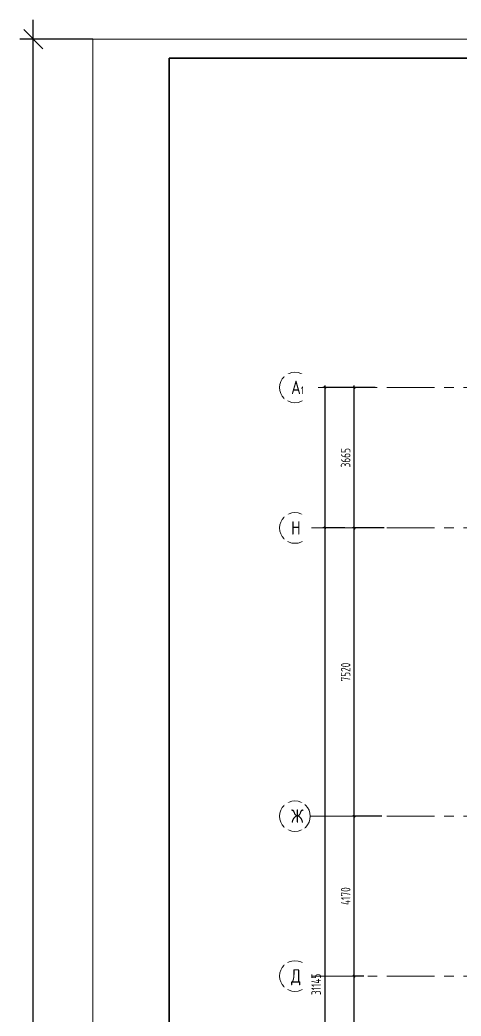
# Model space of a CAD drawing. Header units: millimetres. Extents: x -185251 to 7892985, y -102157 to 319855.
# Drawn here: x -180707 to -169179, y 293864 to 319855 of the extents above; entities that cross this region are included whole.
import ezdxf

# ---------------------------------------------------------------- set-up
doc = ezdxf.new("R2010")
doc.units = ezdxf.units.MM
doc.header["$LTSCALE"] = 10
doc.linetypes.add('CENTER', pattern=[2, 1.25, -0.25, 0.25, -0.25])
for name, color, linetype, lineweight in [('013', 7, 'Continuous', 13), ('АР_Оси', 142, 'Continuous', 9), ('АР_Оси размеры', 142, 'Continuous', 9)]:
    doc.layers.add(name, color=color, linetype=linetype, lineweight=lineweight)
doc.layers.get('0').off()
doc.layers.get('0').freeze()
doc.styles.add('GOST', font='isocpeur.TTF')
doc.styles.add('БДА100', font='romand.shx', dxfattribs={"width": 0.7})
doc.styles.add('ГОСТ 2.304', font='isocpeur.TTF', dxfattribs={"width": 0.7})
doc.dimstyles.new('БДА1', dxfattribs={"dimtxt": 2, "dimasz": 1, "dimexe": 0.7, "dimexo": 0, "dimgap": 0.8, "dimtad": 1, "dimdec": 0, "dimrnd": 1, "dimzin": 0, "dimdsep": 46, "dimtxsty": 'БДА100', "dimblk": 'OBLIQUE', "dimcen": 2, "dimdle": 1, "dimadec": 0, "dimazin": 0, "dimtfac": 1, "dimtdec": 0, "dimtmove": 1, "dimatfit": 3, "dimldrblk": 'NONE', "dimfxl": 0.7, "dimtolj": 1, "dimtzin": 0, "dimlwd": -1, "dimlwe": -1, "dimarcsym": 0})
doc.dimstyles.new('СПДС', dxfattribs={"dimscale": 100, "dimtxt": 2.5, "dimasz": 0.5, "dimexe": 0.5, "dimexo": 1, "dimgap": 1, "dimtad": 1, "dimdec": 0, "dimrnd": 5, "dimtxsty": 'ГОСТ 2.304', "dimblk": 'OBLIQUE', "dimcen": 2.5, "dimdle": 0.5, "dimadec": 0, "dimazin": 2, "dimtfac": 0.75, "dimtdec": 0, "dimtmove": 1, "dimatfit": 3, "dimfxl": 1, "dimtolj": 1, "dimarcsym": 1})

# ---------------------------------------------------------------- blocks, each defined once
blk = doc.blocks.new('_Oblique')
at = {"color": 0, "linetype": 'ByBlock', "lineweight": -2}
blk.add_line((-0.5, -0.5), (0.5, 0.5), dxfattribs=at)
blk = doc.blocks.new('*D495')
at = {"layer": 'Defpoints', "color": 0, "ltscale": 100, "transparency": 16777216}
for p in [(-171971, 294909), (-171621, 294909), (-171223, 290659)]:
    blk.add_point(p, dxfattribs=at)
at = {"layer": 'АР_Оси размеры', "color": 0, "lineweight": -2, "ltscale": 100, "transparency": 16777216}
for p, q in [((-171721, 294909), (-172021, 294909)), ((-171971, 290609), (-171971, 294959)), ((-171323, 290659), (-172021, 290659))]:
    blk.add_line(p, q, dxfattribs=at)
at = {"layer": 'АР_Оси размеры', "color": 0, "lineweight": -2, "ltscale": 100, "transparency": 16777216, "xscale": 50, "yscale": 50, "zscale": 50}
for p, rotation in [((-171971, 294909), 90), ((-171971, 290659), 270)]:
    blk.add_blockref('_Oblique', p, dxfattribs=dict(at, rotation=rotation))
at = {"layer": 'АР_Оси размеры', "color": 0, "ltscale": 100, "transparency": 16777216, "insert": (-172196, 292784), "char_height": 250, "attachment_point": 5, "rotation": 90, "style": 'ГОСТ 2.304'}
blk.add_mtext('\\A1;4250', dxfattribs=at)
blk = doc.blocks.new('*D496')
at = {"layer": 'Defpoints', "color": 0, "ltscale": 100, "transparency": 16777216}
for p in [(-171971, 299079), (-171154, 299079), (-171621, 294909)]:
    blk.add_point(p, dxfattribs=at)
at = {"layer": 'АР_Оси размеры', "color": 0, "lineweight": -2, "ltscale": 100, "transparency": 16777216}
for p, q in [((-171254, 299079), (-172021, 299079)), ((-171971, 294859), (-171971, 299129)), ((-171721, 294909), (-172021, 294909))]:
    blk.add_line(p, q, dxfattribs=at)
at = {"layer": 'АР_Оси размеры', "color": 0, "lineweight": -2, "ltscale": 100, "transparency": 16777216, "xscale": 50, "yscale": 50, "zscale": 50}
for p, rotation in [((-171971, 299079), 90), ((-171971, 294909), 270)]:
    blk.add_blockref('_Oblique', p, dxfattribs=dict(at, rotation=rotation))
at = {"layer": 'АР_Оси размеры', "color": 0, "ltscale": 100, "transparency": 16777216, "insert": (-172196, 296994), "char_height": 250, "attachment_point": 5, "rotation": 90, "style": 'ГОСТ 2.304'}
blk.add_mtext('\\A1;4170', dxfattribs=at)
blk = doc.blocks.new('*D497')
at = {"layer": 'Defpoints', "color": 0, "ltscale": 100, "transparency": 16777216}
for p in [(-171971, 306599), (-171093, 306599), (-171154, 299079)]:
    blk.add_point(p, dxfattribs=at)
at = {"layer": 'АР_Оси размеры', "color": 0, "lineweight": -2, "ltscale": 100, "transparency": 16777216}
for p, q in [((-171193, 306599), (-172021, 306599)), ((-171971, 299029), (-171971, 306649)), ((-171254, 299079), (-172021, 299079))]:
    blk.add_line(p, q, dxfattribs=at)
at = {"layer": 'АР_Оси размеры', "color": 0, "lineweight": -2, "ltscale": 100, "transparency": 16777216, "xscale": 50, "yscale": 50, "zscale": 50}
for p, rotation in [((-171971, 306599), 90), ((-171971, 299079), 270)]:
    blk.add_blockref('_Oblique', p, dxfattribs=dict(at, rotation=rotation))
at = {"layer": 'АР_Оси размеры', "color": 0, "ltscale": 100, "transparency": 16777216, "insert": (-172196, 302839), "char_height": 250, "attachment_point": 5, "rotation": 90, "style": 'ГОСТ 2.304'}
blk.add_mtext('\\A1;7520', dxfattribs=at)
blk = doc.blocks.new('*D498')
at = {"layer": 'Defpoints', "color": 0, "ltscale": 100, "transparency": 16777216}
for p in [(-171971, 310264), (-171322, 310264), (-171093, 306599)]:
    blk.add_point(p, dxfattribs=at)
at = {"layer": 'АР_Оси размеры', "color": 0, "lineweight": -2, "ltscale": 100, "transparency": 16777216}
for p, q in [((-171422, 310264), (-172021, 310264)), ((-171971, 306549), (-171971, 310314)), ((-171193, 306599), (-172021, 306599))]:
    blk.add_line(p, q, dxfattribs=at)
at = {"layer": 'АР_Оси размеры', "color": 0, "lineweight": -2, "ltscale": 100, "transparency": 16777216, "xscale": 50, "yscale": 50, "zscale": 50}
for p, rotation in [((-171971, 310264), 90), ((-171971, 306599), 270)]:
    blk.add_blockref('_Oblique', p, dxfattribs=dict(at, rotation=rotation))
at = {"layer": 'АР_Оси размеры', "color": 0, "ltscale": 100, "transparency": 16777216, "insert": (-172196, 308432), "char_height": 250, "attachment_point": 5, "rotation": 90, "style": 'ГОСТ 2.304'}
blk.add_mtext('\\A1;3665', dxfattribs=at)
blk = doc.blocks.new('*D512')
at = {"layer": 'Defpoints', "color": 0, "ltscale": 100, "transparency": 16777216}
for p in [(-172121, 306599), (-172742, 279119), (-172483, 279119)]:
    blk.add_point(p, dxfattribs=at)
at = {"layer": 'АР_Оси размеры', "color": 0, "lineweight": -2, "ltscale": 100, "transparency": 16777216}
for p, q in [((-172221, 306599), (-172792, 306599)), ((-172742, 306649), (-172742, 279069)), ((-172583, 279119), (-172792, 279119))]:
    blk.add_line(p, q, dxfattribs=at)
at = {"layer": 'АР_Оси размеры', "color": 0, "lineweight": -2, "ltscale": 100, "transparency": 16777216, "xscale": 50, "yscale": 50, "zscale": 50}
for p, rotation in [((-172742, 306599), 90), ((-172742, 279119), 270)]:
    blk.add_blockref('_Oblique', p, dxfattribs=dict(at, rotation=rotation))
at = {"layer": 'АР_Оси размеры', "color": 0, "ltscale": 100, "transparency": 16777216, "insert": (-172967, 292859), "char_height": 250, "attachment_point": 5, "rotation": 90, "style": 'ГОСТ 2.304'}
blk.add_mtext('\\A1;27480', dxfattribs=at)
blk = doc.blocks.new('*D643')
at = {"layer": 'Defpoints', "color": 0, "ltscale": 100, "transparency": 16777216}
for p in [(-171971, 294909), (-171621, 294909), (-171223, 290659)]:
    blk.add_point(p, dxfattribs=at)
at = {"layer": 'АР_Оси размеры', "color": 0, "lineweight": -2, "ltscale": 100, "transparency": 16777216}
for p, q in [((-171721, 294909), (-172021, 294909)), ((-171971, 290609), (-171971, 294959)), ((-171323, 290659), (-172021, 290659))]:
    blk.add_line(p, q, dxfattribs=at)
at = {"layer": 'АР_Оси размеры', "color": 0, "lineweight": -2, "ltscale": 100, "transparency": 16777216, "xscale": 50, "yscale": 50, "zscale": 50}
for p, rotation in [((-171971, 294909), 90), ((-171971, 290659), 270)]:
    blk.add_blockref('_Oblique', p, dxfattribs=dict(at, rotation=rotation))
at = {"layer": 'АР_Оси размеры', "color": 0, "ltscale": 100, "transparency": 16777216, "insert": (-172196, 292784), "char_height": 250, "attachment_point": 5, "rotation": 90, "style": 'ГОСТ 2.304'}
blk.add_mtext('\\A1;4250', dxfattribs=at)
blk = doc.blocks.new('*D644')
at = {"layer": 'Defpoints', "color": 0, "ltscale": 100, "transparency": 16777216}
for p in [(-171971, 299079), (-171154, 299079), (-171621, 294909)]:
    blk.add_point(p, dxfattribs=at)
at = {"layer": 'АР_Оси размеры', "color": 0, "lineweight": -2, "ltscale": 100, "transparency": 16777216}
for p, q in [((-171254, 299079), (-172021, 299079)), ((-171971, 294859), (-171971, 299129)), ((-171721, 294909), (-172021, 294909))]:
    blk.add_line(p, q, dxfattribs=at)
at = {"layer": 'АР_Оси размеры', "color": 0, "lineweight": -2, "ltscale": 100, "transparency": 16777216, "xscale": 50, "yscale": 50, "zscale": 50}
for p, rotation in [((-171971, 299079), 90), ((-171971, 294909), 270)]:
    blk.add_blockref('_Oblique', p, dxfattribs=dict(at, rotation=rotation))
at = {"layer": 'АР_Оси размеры', "color": 0, "ltscale": 100, "transparency": 16777216, "insert": (-172196, 296994), "char_height": 250, "attachment_point": 5, "rotation": 90, "style": 'ГОСТ 2.304'}
blk.add_mtext('\\A1;4170', dxfattribs=at)
blk = doc.blocks.new('*D645')
at = {"layer": 'Defpoints', "color": 0, "ltscale": 100, "transparency": 16777216}
for p in [(-171971, 306599), (-171093, 306599), (-171154, 299079)]:
    blk.add_point(p, dxfattribs=at)
at = {"layer": 'АР_Оси размеры', "color": 0, "lineweight": -2, "ltscale": 100, "transparency": 16777216}
for p, q in [((-171193, 306599), (-172021, 306599)), ((-171971, 299029), (-171971, 306649)), ((-171254, 299079), (-172021, 299079))]:
    blk.add_line(p, q, dxfattribs=at)
at = {"layer": 'АР_Оси размеры', "color": 0, "lineweight": -2, "ltscale": 100, "transparency": 16777216, "xscale": 50, "yscale": 50, "zscale": 50}
for p, rotation in [((-171971, 306599), 90), ((-171971, 299079), 270)]:
    blk.add_blockref('_Oblique', p, dxfattribs=dict(at, rotation=rotation))
at = {"layer": 'АР_Оси размеры', "color": 0, "ltscale": 100, "transparency": 16777216, "insert": (-172196, 302839), "char_height": 250, "attachment_point": 5, "rotation": 90, "style": 'ГОСТ 2.304'}
blk.add_mtext('\\A1;7520', dxfattribs=at)
blk = doc.blocks.new('*D646')
at = {"layer": 'Defpoints', "color": 0, "ltscale": 100, "transparency": 16777216}
for p in [(-171971, 310264), (-171322, 310264), (-171093, 306599)]:
    blk.add_point(p, dxfattribs=at)
at = {"layer": 'АР_Оси размеры', "color": 0, "lineweight": -2, "ltscale": 100, "transparency": 16777216}
for p, q in [((-171422, 310264), (-172021, 310264)), ((-171971, 306549), (-171971, 310314)), ((-171193, 306599), (-172021, 306599))]:
    blk.add_line(p, q, dxfattribs=at)
at = {"layer": 'АР_Оси размеры', "color": 0, "lineweight": -2, "ltscale": 100, "transparency": 16777216, "xscale": 50, "yscale": 50, "zscale": 50}
for p, rotation in [((-171971, 310264), 90), ((-171971, 306599), 270)]:
    blk.add_blockref('_Oblique', p, dxfattribs=dict(at, rotation=rotation))
at = {"layer": 'АР_Оси размеры', "color": 0, "ltscale": 100, "transparency": 16777216, "insert": (-172196, 308432), "char_height": 250, "attachment_point": 5, "rotation": 90, "style": 'ГОСТ 2.304'}
blk.add_mtext('\\A1;3665', dxfattribs=at)
blk = doc.blocks.new('*D515')
at = {"layer": 'Defpoints', "color": 0, "ltscale": 100, "transparency": 16777216}
for p in [(-171322, 310264), (-172742, 279119), (-172483, 279119)]:
    blk.add_point(p, dxfattribs=at)
at = {"layer": 'АР_Оси размеры', "color": 0, "lineweight": -2, "ltscale": 100, "transparency": 16777216}
for p, q in [((-171422, 310264), (-172792, 310264)), ((-172742, 310314), (-172742, 279069)), ((-172583, 279119), (-172792, 279119))]:
    blk.add_line(p, q, dxfattribs=at)
at = {"layer": 'АР_Оси размеры', "color": 0, "lineweight": -2, "ltscale": 100, "transparency": 16777216, "xscale": 50, "yscale": 50, "zscale": 50}
for p, rotation in [((-172742, 310264), 90), ((-172742, 279119), 270)]:
    blk.add_blockref('_Oblique', p, dxfattribs=dict(at, rotation=rotation))
at = {"layer": 'АР_Оси размеры', "color": 0, "ltscale": 100, "transparency": 16777216, "insert": (-172967, 294692), "char_height": 250, "attachment_point": 5, "rotation": 90, "style": 'ГОСТ 2.304'}
blk.add_mtext('\\A1;31145', dxfattribs=at)
blk = doc.blocks.new('*D681')
at = {"layer": 'Defpoints', "color": 0, "transparency": 16777216}
for p, q in [((-15.52, -5), (-15.52, 599)), ((0, 594), (-19.02, 594)), ((0, 0), (-19.02, 0))]:
    blk.add_line(p, q, dxfattribs=at)
at = {"layer": 'Defpoints', "color": 0, "lineweight": 30, "transparency": 16777216}
for p in [(-15.52, 594), (0, 594), (0, 0)]:
    blk.add_point(p, dxfattribs=at)
at = {"layer": 'Defpoints', "color": 0, "transparency": 16777216, "xscale": 5, "yscale": 5, "zscale": 5}
for p, rotation in [((-15.52, 594), 90), ((-15.52, 0), 270)]:
    blk.add_blockref('_Oblique', p, dxfattribs=dict(at, rotation=rotation))
at = {"layer": 'Defpoints', "color": 0, "lineweight": 0, "transparency": 16777216, "insert": (-24.52, 148.5), "char_height": 10, "attachment_point": 5, "rotation": 90, "style": 'БДА100'}
blk.add_mtext('\\A1;594', dxfattribs=at)
blk = doc.blocks.new('_None')
blk = doc.blocks.new('*U679')
at = {"color": 44, "lineweight": 20, "ltscale": 10}
for p, q in [((841, 594), (0, 594)), ((0, 594), (0, 0))]:
    blk.add_line(p, q, dxfattribs=at)
at = {"color": 137, "lineweight": 35, "ltscale": 10}
for p, q in [((836, 589), (20, 589)), ((20, 589), (20, 5))]:
    blk.add_line(p, q, dxfattribs=at)
at = {"color": 44, "lineweight": 13, "style": 'GOST', "oblique": 10, "width": 0.8}
for tag in ['ФОРМАТВЕРТ', 'ФОРМАТГОРИЗ']:
    blk.add_attdef(tag, (789.98, 1.6), '', height=2, dxfattribs=at)
at = {"layer": 'Defpoints', "color": 251, "lineweight": 0}
dim = blk.add_linear_dim(base=(-15.52, 594), p1=(0, 0), p2=(0, 594), angle=90, dimstyle='БДА1', override={"dimscale": 5}, dxfattribs=at)
dim.commit()
dim.dimension.update_dxf_attribs({"geometry": '*D681', "text_midpoint": (-15.52, 148.5), "dimtype": 160})

msp = doc.modelspace()

# ---------------------------------------------------------------- linework, layer by layer
at = {"layer": 'АР_Оси', "linetype": 'CENTER', "ltscale": 100}
for p, q in [((-173120, 310264.3), (-98351.4, 310264.3)), ((-173120, 306599.3), (-97932.6, 306599.3)), ((-173120, 299079.3), (-97932.6, 299079.3)), ((-173120, 299079.3), (-97932.6, 299079.3)), ((-173120, 294909.3), (-97932.6, 294909.3))]:
    msp.add_line(p, q, dxfattribs=at)
at = {"layer": 'АР_Оси', "ltscale": 0.5}
for centre in [(-173520, 310264.3), (-173520, 306599.3), (-173520, 299079.3), (-173520, 294909.3)]:
    msp.add_circle(centre, 400, dxfattribs=at)

# ---------------------------------------------------------------- dimensions: what is measured, and where the dimension line sits
at = {"layer": 'АР_Оси размеры', "ltscale": 100}
for base, p1, p2, picture, middle in [((-171971.3, 310264.3), (-171092.6, 306599.3), (-171322.5, 310264.3), '*D498', (-172196.3, 308431.8)), ((-171971.3, 310264.3), (-171092.6, 306599.3), (-171322.5, 310264.3), '*D646', (-172196.3, 308431.8)), ((-172741.9, 279119.3), (-172121.3, 306599.3), (-172483.3, 279119.3), '*D512', (-172966.9, 292859.3)), ((-171971.3, 306599.3), (-171153.5, 299079.3), (-171092.6, 306599.3), '*D497', (-172196.3, 302839.3)), ((-171971.3, 306599.3), (-171153.5, 299079.3), (-171092.6, 306599.3), '*D645', (-172196.3, 302839.3)), ((-171971.3, 299079.3), (-171621.5, 294909.3), (-171153.5, 299079.3), '*D496', (-172196.3, 296994.3)), ((-171971.3, 299079.3), (-171621.5, 294909.3), (-171153.5, 299079.3), '*D644', (-172196.3, 296994.3)), ((-171971.3, 294909.3), (-171223.5, 290659.3), (-171621.5, 294909.3), '*D495', (-172196.3, 292784.3)), ((-171971.3, 294909.3), (-171223.5, 290659.3), (-171621.5, 294909.3), '*D643', (-172196.3, 292784.3))]:
    dim = msp.add_linear_dim(base=base, p1=p1, p2=p2, angle=90, dimstyle='СПДС', dxfattribs=at)
    dim.commit()
    dim.dimension.update_dxf_attribs({"geometry": picture, "text_midpoint": middle})

# ---------------------------------------------------------------- next in the draw order: texts
at = {"layer": 'АР_Оси', "char_height": 350, "attachment_point": 1, "line_spacing_factor": 1.149209, "style": 'ГОСТ 2.304', "bg_fill": 2}
for s, insert, width in [('{\\W0.8;А\\H0.57143x;1}', (-173619.8, 310442.1), 528.82), ('{\\W0.8;Ж}', (-173619.8, 299257.1), 178.206)]:
    msp.add_mtext(s, dxfattribs=dict(at, insert=insert, width=width))
for s, insert in [('{\\W0.8;Н}', (-173619.8, 306777.1)), ('{\\W0.8;Д}', (-173619.8, 295087.1))]:
    msp.add_mtext(s, dxfattribs=dict(at, insert=insert))

# ---------------------------------------------------------------- next in the draw order: block references
at = {"layer": '013', "xscale": 100, "yscale": 100, "zscale": 100}
msp.add_blockref('*U679', (-178804.9, 259955.4), dxfattribs=at)

# ---------------------------------------------------------------- next in the draw order: dimensions: what is measured, and where the dimension line sits
at = {"layer": 'АР_Оси размеры', "ltscale": 100}
dim = msp.add_linear_dim(base=(-172741.9, 279119.3), p1=(-171322.5, 310264.3), p2=(-172483.3, 279119.3), angle=90, dimstyle='СПДС', dxfattribs=at)
dim.commit()
dim.dimension.update_dxf_attribs({"geometry": '*D515', "text_midpoint": (-172966.9, 294691.8)})

doc.saveas('drawing.dxf')
